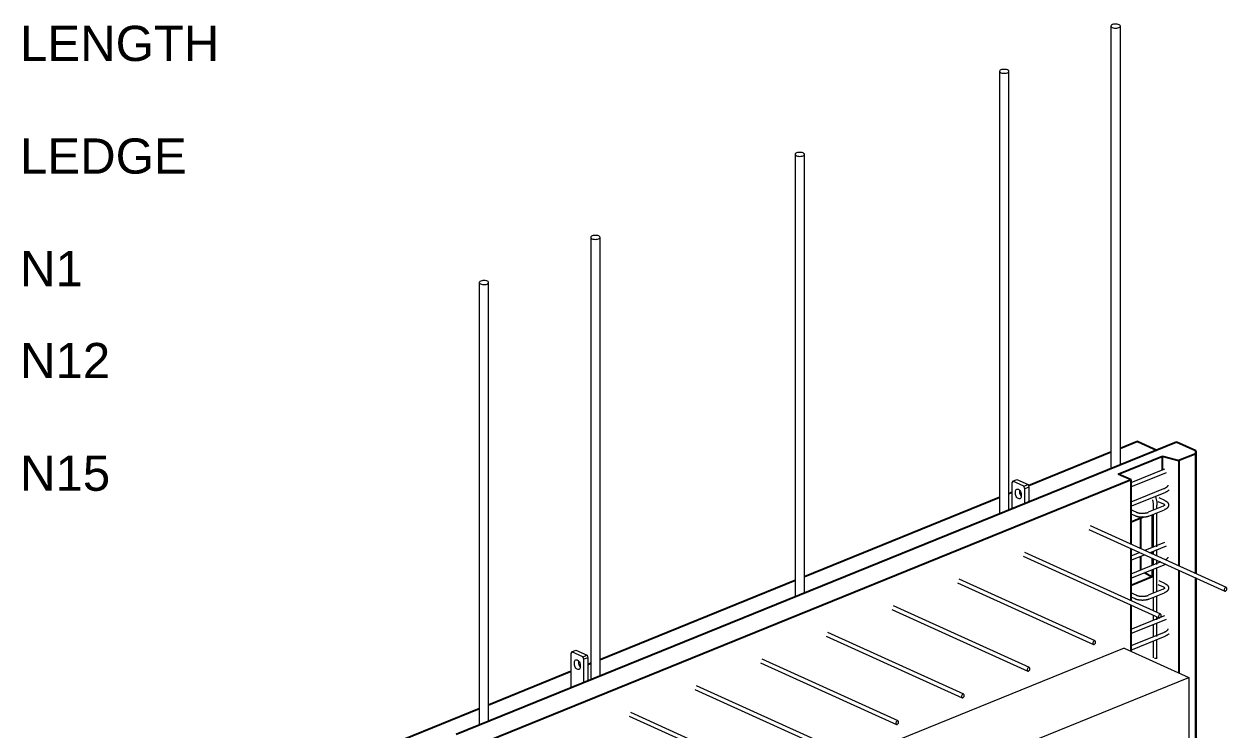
# Model space of a CAD drawing. Header units: millimetres. Extents: x 17731 to 34869, y 1067 to 18539.
# Drawn here: x 25619 to 28183, y 12806 to 14310 of the extents above; entities that cross this region are included whole.
import ezdxf

# ---------------------------------------------------------------- set-up
doc = ezdxf.new("R2010")
doc.units = ezdxf.units.MM
for name, color, linetype, lineweight in [('A-GENM', 13, 'Continuous', 18), ('A-WALL', 113, 'Continuous', 25), ('G-ANNO-TEXT', 231, 'Continuous', 9), ('S-BEAM', 12, 'Continuous', 18), ('S-RBAR', 171, 'Continuous', 18)]:
    doc.layers.add(name, color=color, linetype=linetype, lineweight=lineweight)
doc.styles.add('Arial', font='arial.ttf', dxfattribs={"height": 75})

# ---------------------------------------------------------------- blocks, each defined once
blk = doc.blocks.new('M_Rectangular Corbel - M_Rectangular Corbel-1451328-3D Ortho')
at = {"layer": 'S-BEAM'}
for p, q in [((5824.5, 12980.2), (4419.6, 12409.9)), ((5824.5, 12980.2), (5962, 12917.9)), ((4557.1, 12347.6), (5962, 12917.9)), ((5962, 12917.9), (5962, 12692.1)), ((5962, 12692.1), (4557.1, 12121.8)), ((4557.1, 12347.6), (4419.6, 12409.9)), ((4419.6, 12409.9), (4419.6, 12184.1)), ((4557.1, 12121.8), (4557.1, 12347.6)), ((4419.6, 12184.1), (4557.1, 12121.8))]:
    blk.add_line(p, q, dxfattribs=at)
blk = doc.blocks.new('Rebar Bar - Part 3054600646-431004-3D Ortho')
at = {"layer": 'S-RBAR'}
for p, q in [((5850.3, 13269.8), (5839, 13275)), ((5839, 13266.2), (5847, 13262.6))]:
    blk.add_line(p, q, dxfattribs=at)
blk = doc.blocks.new('Rebar Bar - Part 2227165887-431004-3D Ortho')
at = {"layer": 'S-RBAR'}
for points in [[(5847, 13262.6, 0), (5847.7, 13262.3, 0), (5848.4, 13262, 0), (5849.1, 13261.7, 0), (5849.8, 13261.5, 0), (5850.6, 13261.2, 0), (5851.3, 13261, 0), (5852.1, 13260.8, 0), (5852.9, 13260.6, 0), (5853.6, 13260.5, 0), (5854.4, 13260.3, 0), (5855.3, 13260.2, 0), (5856.1, 13260, 0), (5856.9, 13259.9, 0), (5857.8, 13259.8, 0), (5858.6, 13259.7, 0), (5859.5, 13259.7, 0), (5860.3, 13259.6, 0), (5861.2, 13259.6, 0), (5862.1, 13259.5, 0), (5862.9, 13259.5, 0), (5863.8, 13259.5, 0), (5864.7, 13259.5, 0), (5865.5, 13259.6, 0), (5866.4, 13259.6, 0), (5867.3, 13259.7, 0), (5868.1, 13259.8, 0), (5869, 13259.8, 0), (5869.8, 13260, 0), (5870.6, 13260.1, 0), (5871.5, 13260.2, 0), (5872.3, 13260.4, 0), (5873.1, 13260.5, 0), (5873.9, 13260.7, 0), (5874.6, 13260.9, 0), (5875.4, 13261.1, 0), (5876.1, 13261.3, 0), (5876.9, 13261.6, 0), (5877.6, 13261.8, 0), (5878.3, 13262.1, 0), (5878.5, 13262.2, 0)], [(5850.3, 13269.8, 0), (5850.8, 13269.6, 0), (5851.3, 13269.4, 0), (5851.8, 13269.3, 0), (5852.3, 13269.1, 0), (5852.9, 13268.9, 0), (5853.4, 13268.7, 0), (5854, 13268.6, 0), (5854.6, 13268.4, 0), (5855.3, 13268.3, 0), (5855.9, 13268.2, 0), (5856.6, 13268, 0), (5857.3, 13267.9, 0), (5858, 13267.8, 0), (5858.6, 13267.8, 0), (5859.4, 13267.7, 0), (5860.1, 13267.6, 0), (5860.8, 13267.6, 0), (5861.5, 13267.5, 0), (5862.2, 13267.5, 0), (5863, 13267.5, 0), (5863.7, 13267.5, 0), (5864.4, 13267.5, 0), (5865.2, 13267.6, 0), (5865.9, 13267.6, 0), (5866.6, 13267.6, 0), (5867.3, 13267.7, 0), (5868, 13267.8, 0), (5868.7, 13267.9, 0), (5869.4, 13268, 0), (5870.1, 13268.1, 0), (5870.7, 13268.2, 0), (5871.4, 13268.3, 0), (5872, 13268.5, 0), (5872.6, 13268.6, 0), (5873.2, 13268.8, 0), (5873.8, 13269, 0), (5874.3, 13269.1, 0), (5874.8, 13269.3, 0), (5875.3, 13269.5, 0), (5875.5, 13269.6, 0)]]:
    blk.add_polyline3d(points, dxfattribs=at)
blk = doc.blocks.new('Rebar Bar - Part 2603964791-431004-3D Ortho')
at = {"layer": 'S-RBAR'}
for p, q in [((5907.4, 13282.5), (5875.5, 13269.6)), ((5878.5, 13262.2), (5910.4, 13275.1))]:
    blk.add_line(p, q, dxfattribs=at)
blk = doc.blocks.new('Rebar Bar - Part 2227165887-V2-3D Ortho')
at = {"layer": 'S-RBAR'}
for points in [[(5911.2, 13285.1, 0), (5911.2, 13285.1, 0), (5911.2, 13285.1, 0), (5911.1, 13285, 0), (5911.1, 13284.9, 0), (5911, 13284.8, 0), (5910.9, 13284.7, 0), (5910.8, 13284.6, 0), (5910.6, 13284.4, 0), (5910.4, 13284.2, 0), (5910.2, 13284, 0), (5909.9, 13283.8, 0), (5909.6, 13283.6, 0), (5909.3, 13283.4, 0), (5908.9, 13283.2, 0), (5908.5, 13283, 0), (5908.1, 13282.8, 0), (5907.6, 13282.6, 0), (5907.4, 13282.5, 0)], [(5911.2, 13285, 0), (5911.2, 13285, 0), (5911.2, 13285, 0), (5911.1, 13285.1, 0), (5911.1, 13285.2, 0), (5911, 13285.3, 0), (5910.9, 13285.4, 0), (5910.8, 13285.6, 0), (5910.6, 13285.7, 0), (5910.4, 13285.9, 0), (5910.2, 13286.1, 0), (5909.9, 13286.3, 0), (5909.6, 13286.5, 0), (5909.3, 13286.7, 0), (5908.9, 13286.9, 0), (5908.5, 13287.1, 0), (5908.1, 13287.3, 0), (5908, 13287.3, 0)], [(5911.3, 13294.6, 0), (5912, 13294.3, 0), (5912.6, 13294, 0), (5913.2, 13293.6, 0), (5913.8, 13293.3, 0), (5914.4, 13292.9, 0), (5914.9, 13292.5, 0), (5915.5, 13292.1, 0), (5916, 13291.6, 0), (5916.5, 13291.2, 0), (5916.9, 13290.7, 0), (5917.3, 13290.2, 0), (5917.7, 13289.6, 0), (5918.1, 13289.1, 0), (5918.4, 13288.4, 0), (5918.7, 13287.8, 0), (5918.9, 13287.1, 0), (5919, 13286.4, 0), (5919.1, 13285.7, 0), (5919.2, 13285, 0), (5919.1, 13284.3, 0), (5919, 13283.6, 0), (5918.9, 13282.9, 0), (5918.6, 13282.3, 0), (5918.4, 13281.6, 0), (5918, 13281, 0), (5917.7, 13280.4, 0), (5917.3, 13279.9, 0), (5916.9, 13279.4, 0), (5916.4, 13278.9, 0), (5915.9, 13278.4, 0), (5915.4, 13278, 0), (5914.9, 13277.6, 0), (5914.3, 13277.2, 0), (5913.8, 13276.8, 0), (5913.2, 13276.5, 0), (5912.6, 13276.1, 0), (5911.9, 13275.8, 0), (5911.3, 13275.5, 0), (5910.6, 13275.2, 0), (5910.4, 13275.1, 0)]]:
    blk.add_polyline3d(points, dxfattribs=at)
blk = doc.blocks.new('Rebar Bar - Part 4212567781-431004-3D Ortho')
at = {"layer": 'S-RBAR'}
for p, q in [((5895.9, 13292.8), (5908, 13287.3)), ((5911.3, 13294.6), (5899.2, 13300.1))]:
    blk.add_line(p, q, dxfattribs=at)
blk = doc.blocks.new('Rebar Bar - Part 864883769-431004-3D Ortho')
at = {"layer": 'S-RBAR'}
for p, q in [((5749.3, 13233), (6039, 13101.8)), ((6042.3, 13109.1), (5752.4, 13240.4))]:
    blk.add_line(p, q, dxfattribs=at)
for points in [[(6043.5, 13106.6, 0), (6043.4, 13107.5, 0), (6043.1, 13108.2, 0), (6042.7, 13108.8, 0), (6042.1, 13109.1, 0), (6041.4, 13109.2, 0), (6040.6, 13109, 0), (6039.9, 13108.6, 0), (6039.2, 13108, 0), (6038.6, 13107.1, 0), (6038.1, 13106.2, 0), (6037.8, 13105.2, 0), (6037.7, 13104.2, 0)], [(6037.7, 13104.2, 0), (6037.8, 13103.3, 0), (6038.1, 13102.6, 0), (6038.6, 13102, 0), (6039.2, 13101.7, 0), (6039.9, 13101.6, 0), (6040.6, 13101.8, 0), (6041.4, 13102.2, 0), (6042.1, 13102.9, 0), (6042.7, 13103.7, 0), (6043.1, 13104.6, 0), (6043.4, 13105.6, 0), (6043.5, 13106.6, 0)]]:
    blk.add_polyline3d(points, dxfattribs=at)
blk = doc.blocks.new('Rebar Bar - Part 864883769-V21-3D Ortho')
at = {"layer": 'S-RBAR'}
for p, q in [((5902.3, 13052.2), (5612.4, 13183.6)), ((5609.1, 13176.3), (5899, 13045))]:
    blk.add_line(p, q, dxfattribs=at)
for points in [[(5903.6, 13049.8, 0), (5903.5, 13050.7, 0), (5903.2, 13051.4, 0), (5902.7, 13052, 0), (5902.1, 13052.3, 0), (5901.4, 13052.4, 0), (5900.7, 13052.2, 0), (5899.9, 13051.8, 0), (5899.2, 13051.1, 0), (5898.6, 13050.3, 0), (5898.1, 13049.4, 0), (5897.9, 13048.4, 0), (5897.8, 13047.4, 0)], [(5897.8, 13047.4, 0), (5897.9, 13046.5, 0), (5898.1, 13045.8, 0), (5898.6, 13045.2, 0), (5899.2, 13044.9, 0), (5899.9, 13044.8, 0), (5900.7, 13045, 0), (5901.4, 13045.4, 0), (5902.1, 13046.1, 0), (5902.7, 13046.9, 0), (5903.2, 13047.8, 0), (5903.5, 13048.8, 0), (5903.6, 13049.8, 0)]]:
    blk.add_polyline3d(points, dxfattribs=at)
blk = doc.blocks.new('RR spread anchor face based - RR-SA-4_0-180-1726831-3D Ortho')
at = {"layer": 'A-GENM'}
for p, q in [((4646.8, 12972.5), (4655.5, 12976)), ((4655.5, 12976), (4679.6, 12965.1)), ((4646.8, 12972.5), (4645.1, 12968.7)), ((4645.1, 12968.7), (4645.1, 12895.1)), ((4670.8, 12961.6), (4646.8, 12972.5)), ((4652.6, 12946.1), (4652.6, 12949.7)), ((4661.3, 12953.1), (4661.3, 12949.6)), ((4670.8, 12961.6), (4679.6, 12965.1)), ((4672.6, 12956.3), (4670.8, 12961.6)), ((4681.3, 12959.8), (4672.6, 12956.3)), ((4672.6, 12906.2), (4672.6, 12956.3)), ((4679.6, 12965.1), (4681.3, 12959.8)), ((4681.3, 12959.8), (4681.3, 12909.8)), ((4665, 12944.1), (4665, 12940.5))]:
    blk.add_line(p, q, dxfattribs=at)
for points in [[(4652.6, 12949.7, 0), (4652.8, 12951.7, 0), (4653.4, 12953.4, 0), (4654.4, 12954.6, 0), (4655.4, 12955.2, 0)], [(4655.7, 12955.3, 0), (4657.2, 12955.5, 0), (4658.8, 12955, 0), (4660.4, 12954, 0), (4661.9, 12952.5, 0), (4663.2, 12950.6, 0), (4664.2, 12948.5, 0), (4664.8, 12946.3, 0), (4665, 12944.1, 0)], [(4661.3, 12949.6, 0), (4661.5, 12947.4, 0), (4662.2, 12945.2, 0), (4663.1, 12943, 0), (4664.4, 12941.2, 0), (4665, 12940.5, 0)], [(4665, 12940.5, 0), (4664.8, 12938.5, 0), (4664.2, 12936.8, 0), (4663.2, 12935.5, 0), (4661.9, 12934.8, 0), (4660.4, 12934.7, 0), (4658.8, 12935.1, 0), (4657.2, 12936.1, 0), (4655.7, 12937.6, 0), (4654.4, 12939.5, 0), (4653.4, 12941.6, 0), (4652.8, 12943.9, 0), (4652.6, 12946.1, 0)], [(4653.5, 12898.5, 0), (4654.4, 12899.7, 0), (4655.4, 12900.3, 0)], [(4655.7, 12900.4, 0), (4657.2, 12900.5, 0), (4657.9, 12900.4, 0)]]:
    blk.add_polyline3d(points, dxfattribs=at)
blk = doc.blocks.new('RR spread anchor face based - RR-SA-4_0-180-V22-3D Ortho')
at = {"layer": 'A-GENM'}
for p, q in [((5586.9, 13336), (5585.2, 13332.3)), ((5586.9, 13336), (5595.6, 13339.6)), ((5610.9, 13325.1), (5586.9, 13336)), ((5595.6, 13339.6), (5619.7, 13328.7)), ((5585.2, 13332.3), (5585.2, 13276.7)), ((5592.7, 13309.6), (5592.7, 13313.2)), ((5601.4, 13316.6), (5601.4, 13313.2)), ((5605.1, 13307.6), (5605.1, 13304)), ((5610.9, 13325.1), (5619.7, 13328.7)), ((5612.7, 13319.8), (5610.9, 13325.1)), ((5621.4, 13323.4), (5612.7, 13319.8)), ((5612.7, 13287.9), (5612.7, 13319.8)), ((5619.7, 13328.7), (5621.4, 13323.4)), ((5621.4, 13323.4), (5621.4, 13291.4))]:
    blk.add_line(p, q, dxfattribs=at)
for points in [[(5592.7, 13313.2, 0), (5592.9, 13315.2, 0), (5593.5, 13316.9, 0), (5594.5, 13318.2, 0), (5595.5, 13318.8, 0)], [(5605.1, 13304, 0), (5604.9, 13302, 0), (5604.3, 13300.3, 0), (5603.3, 13299.1, 0), (5602, 13298.4, 0), (5600.5, 13298.2, 0), (5598.9, 13298.7, 0), (5597.3, 13299.7, 0), (5595.8, 13301.2, 0), (5594.5, 13303.1, 0), (5593.5, 13305.2, 0), (5592.9, 13307.4, 0), (5592.7, 13309.6, 0)], [(5595.8, 13318.9, 0), (5597.3, 13319, 0), (5598.9, 13318.6, 0), (5600.5, 13317.6, 0), (5602, 13316.1, 0), (5603.3, 13314.2, 0), (5604.3, 13312.1, 0), (5604.9, 13309.8, 0), (5605.1, 13307.6, 0)], [(5601.4, 13313.2, 0), (5601.6, 13311, 0), (5602.3, 13308.7, 0), (5603.2, 13306.6, 0), (5604.5, 13304.7, 0), (5605.1, 13304.1, 0)]]:
    blk.add_polyline3d(points, dxfattribs=at)
blk = doc.blocks.new('Rebar Bar - Part 1026889929-431004-3D Ortho')
at = {"layer": 'S-RBAR'}
for p, q in [((4449.8, 13759.1), (4449.8, 12815.8)), ((4469.8, 12823.9), (4469.8, 13759.1))]:
    blk.add_line(p, q, dxfattribs=at)
for points in [[(4452.9, 13762.2, 0), (4451.3, 13761.3, 0), (4450.2, 13760.3, 0), (4449.8, 13759.2, 0), (4450.1, 13758.1, 0), (4451, 13757, 0), (4452.6, 13756.1, 0), (4454.6, 13755.4, 0), (4457, 13754.9, 0), (4459.5, 13754.8, 0), (4462.1, 13754.9, 0), (4464.6, 13755.3, 0), (4466.7, 13755.9, 0)], [(4466.7, 13755.9, 0), (4468.3, 13756.8, 0), (4469.4, 13757.8, 0), (4469.8, 13758.9, 0), (4469.5, 13760.1, 0), (4468.6, 13761.1, 0), (4467.1, 13762, 0), (4465.1, 13762.7, 0), (4462.7, 13763.2, 0), (4460.1, 13763.3, 0), (4457.5, 13763.2, 0), (4455.1, 13762.8, 0), (4452.9, 13762.2, 0)]]:
    blk.add_polyline3d(points, dxfattribs=at)
blk = doc.blocks.new('Rebar Bar - Part 3166703718-431004-3D Ortho')
at = {"layer": 'S-RBAR'}
for p, q in [((5796.3, 14305.7), (5796.3, 13362.4)), ((5816.3, 13370.5), (5816.3, 14305.7))]:
    blk.add_line(p, q, dxfattribs=at)
for points in [[(5799.4, 14308.8, 0), (5797.8, 14307.9, 0), (5796.7, 14306.9, 0), (5796.3, 14305.8, 0), (5796.6, 14304.7, 0), (5797.5, 14303.6, 0), (5799.1, 14302.7, 0), (5801.1, 14302, 0), (5803.5, 14301.5, 0), (5806, 14301.4, 0), (5808.6, 14301.5, 0), (5811.1, 14301.9, 0), (5813.2, 14302.5, 0)], [(5813.2, 14302.5, 0), (5814.8, 14303.4, 0), (5815.9, 14304.4, 0), (5816.3, 14305.5, 0), (5816, 14306.7, 0), (5815.1, 14307.7, 0), (5813.6, 14308.6, 0), (5811.6, 14309.3, 0), (5809.2, 14309.8, 0), (5806.6, 14309.9, 0), (5804, 14309.8, 0), (5801.6, 14309.4, 0), (5799.4, 14308.8, 0)]]:
    blk.add_polyline3d(points, dxfattribs=at)
blk = doc.blocks.new('Rebar Bar - Part 1814174108-431004-3D Ortho')
at = {"layer": 'S-RBAR'}
for p, q in [((4687.3, 13855.5), (4687.3, 12912.2)), ((4707.3, 12920.3), (4707.3, 13855.5))]:
    blk.add_line(p, q, dxfattribs=at)
for points in [[(4690.4, 13858.6, 0), (4688.8, 13857.7, 0), (4687.7, 13856.7, 0), (4687.3, 13855.6, 0), (4687.6, 13854.5, 0), (4688.5, 13853.4, 0), (4690, 13852.5, 0), (4692.1, 13851.8, 0), (4694.4, 13851.3, 0), (4697, 13851.2, 0), (4699.6, 13851.3, 0), (4702.1, 13851.7, 0), (4704.2, 13852.3, 0)], [(4704.2, 13852.3, 0), (4705.8, 13853.2, 0), (4706.9, 13854.2, 0), (4707.3, 13855.3, 0), (4707, 13856.5, 0), (4706.1, 13857.5, 0), (4704.6, 13858.4, 0), (4702.5, 13859.1, 0), (4700.1, 13859.6, 0), (4697.6, 13859.7, 0), (4695, 13859.6, 0), (4692.5, 13859.2, 0), (4690.4, 13858.6, 0)]]:
    blk.add_polyline3d(points, dxfattribs=at)
blk = doc.blocks.new('Rebar Bar - Part 3987325716-431004-3D Ortho')
at = {"layer": 'S-RBAR'}
blk.add_polyline3d([(5904.1, 13361.4, 0), (5905.1, 13361.3, 0), (5906.2, 13361.3, 0), (5907.1, 13361.5, 0), (5908, 13361.8, 0)], dxfattribs=at)
blk = doc.blocks.new('Rebar Bar - Part 560517224-431004-3D Ortho')
at = {"layer": 'S-RBAR'}
for p, q in [((5910.7, 13361.2), (5839, 13332.1)), ((5839, 13323.5), (5914.5, 13354.1))]:
    blk.add_line(p, q, dxfattribs=at)
blk = doc.blocks.new('Rebar Bar - Part 560517224-V26-3D Ortho')
at = {"layer": 'S-RBAR'}
for p, q in [((5910.7, 13205.2), (5868.2, 13187.9)), ((5858.1, 13183.8), (5839, 13176.1)), ((5839, 13167.5), (5868.1, 13179.3)), ((5878.2, 13183.4), (5914.5, 13198.1))]:
    blk.add_line(p, q, dxfattribs=at)
blk = doc.blocks.new('Rebar Bar - Part 560517224-V27-3D Ortho')
at = {"layer": 'S-RBAR'}
for p, q in [((5899.9, 13044.8), (5839, 13020.1)), ((5839, 13011.4), (5914.5, 13042.1)), ((5910.7, 13049.1), (5901.4, 13045.4))]:
    blk.add_line(p, q, dxfattribs=at)
blk = doc.blocks.new('Rebar Bar - Part 776176355-431004-3D Ortho')
at = {"layer": 'S-RBAR'}
for points in [[(5917.3, 13327.3, 0), (5917.3, 13327, 0), (5917.3, 13326.8, 0), (5917.3, 13326.5, 0), (5917.3, 13326.3, 0), (5917.2, 13326, 0), (5917.1, 13325.7, 0), (5917, 13325.4, 0), (5916.8, 13325.1, 0), (5916.6, 13324.7, 0), (5916.3, 13324.3, 0), (5916, 13323.9, 0), (5915.6, 13323.5, 0), (5915.2, 13323.1, 0), (5914.7, 13322.7, 0), (5914.1, 13322.3, 0), (5913.5, 13321.8, 0), (5912.9, 13321.4, 0), (5912.2, 13321, 0), (5911.4, 13320.6, 0), (5910.6, 13320.2, 0), (5909.7, 13319.8, 0), (5908.8, 13319.4, 0), (5908.6, 13319.3, 0)], [(5920.6, 13317.2, 0), (5919.8, 13316.5, 0), (5918.9, 13315.9, 0), (5918, 13315.2, 0), (5917.1, 13314.6, 0), (5916.1, 13314.1, 0), (5915.1, 13313.5, 0), (5914.1, 13313, 0), (5913, 13312.5, 0), (5911.9, 13312, 0), (5911.6, 13311.8, 0)]]:
    blk.add_polyline3d(points, dxfattribs=at)
blk = doc.blocks.new('Rebar Bar - Part 2031897438-431004-3D Ortho')
at = {"layer": 'S-RBAR'}
for p, q in [((5908.6, 13319.3), (5839, 13291)), ((5839, 13282.4), (5911.6, 13311.8))]:
    blk.add_line(p, q, dxfattribs=at)
blk = doc.blocks.new('Rebar Bar - Part 776176355-V33-3D Ortho')
at = {"layer": 'S-RBAR'}
for points in [[(5912.5, 13159.1, 0), (5911.9, 13158.9, 0), (5911.6, 13158.7, 0)], [(5917.3, 13174.1, 0), (5917.3, 13173.9, 0), (5917.3, 13173.6, 0), (5917.3, 13173.4, 0), (5917.3, 13173.1, 0), (5917.2, 13172.9, 0), (5917.1, 13172.6, 0), (5917, 13172.3, 0), (5916.8, 13171.9, 0), (5916.6, 13171.6, 0), (5916.3, 13171.2, 0), (5916, 13170.8, 0), (5915.6, 13170.4, 0), (5915.2, 13170, 0), (5914.7, 13169.6, 0), (5914.1, 13169.2, 0), (5913.5, 13168.7, 0), (5912.9, 13168.3, 0), (5912.3, 13167.9, 0)]]:
    blk.add_polyline3d(points, dxfattribs=at)
blk = doc.blocks.new('Rebar Bar - Part 2031897438-V34-3D Ortho')
at = {"layer": 'S-RBAR'}
for p, q in [((5902.5, 13163.7), (5839, 13137.9)), ((5839, 13129.3), (5911.6, 13158.7))]:
    blk.add_line(p, q, dxfattribs=at)
blk = doc.blocks.new('Rebar Bar - Part 776176355-V53-3D Ortho')
at = {"layer": 'S-RBAR'}
for points in [[(5884.9, 13296.3, 0), (5885.2, 13295, 0), (5885.5, 13293.7, 0), (5885.7, 13292.5, 0), (5885.9, 13291.2, 0), (5886.1, 13289.9, 0), (5886.3, 13288.7, 0), (5886.4, 13287.5, 0), (5886.4, 13286.3, 0), (5886.4, 13285.1, 0), (5886.4, 13284.7, 0)], [(5891, 13303.6, 0), (5891.3, 13302.7, 0), (5891.8, 13301.2, 0), (5892.2, 13299.8, 0), (5892.6, 13298.3, 0), (5893, 13296.8, 0), (5893.3, 13295.3, 0), (5893.6, 13293.9, 0), (5893.9, 13292.4, 0), (5894.1, 13290.9, 0), (5894.2, 13289.5, 0), (5894.3, 13288, 0), (5894.4, 13286.6, 0), (5894.4, 13285.1, 0), (5894.4, 13284.7, 0)]]:
    blk.add_polyline3d(points, dxfattribs=at)
blk = doc.blocks.new('Rebar Bar - Part 2031897438-V54-3D Ortho')
at = {"layer": 'S-RBAR'}
for p, q in [((5886.4, 13284.7), (5886.4, 13274)), ((5894.4, 13277.3), (5894.4, 13284.7)), ((5886.4, 13265.5), (5886.4, 13195.6)), ((5894.4, 13196.1), (5894.4, 13268.7)), ((5886.4, 13186.7), (5886.4, 13179.6)), ((5894.4, 13176), (5894.4, 13190)), ((5886.4, 13170.9), (5886.4, 13157.5)), ((5894.4, 13158), (5894.4, 13167.3)), ((5886.4, 13148.5), (5886.4, 13097.1)), ((5894.4, 13100.4), (5894.4, 13151.9)), ((5886.4, 13088.6), (5886.4, 13059.4)), ((5894.4, 13055.8), (5894.4, 13091.9)), ((5886.4, 13050.7), (5886.4, 13039.6)), ((5886.4, 13030.7), (5886.4, 13004.3)), ((5894.4, 13040.1), (5894.4, 13047.1)), ((5894.4, 13004.8), (5894.4, 13034)), ((5886.4, 12995.4), (5886.4, 12959.5)), ((5894.4, 12959.5), (5894.4, 12998.8))]:
    blk.add_line(p, q, dxfattribs=at)
for points in [[(5893.2, 12958.3, 0), (5892.3, 12958, 0), (5891.4, 12957.9, 0), (5890.3, 12957.8, 0), (5889.3, 12957.9, 0)], [(5894.4, 12959.5, 0), (5894.4, 12959.5, 0), (5894.3, 12959, 0), (5893.9, 12958.6, 0), (5893.2, 12958.3, 0)]]:
    blk.add_polyline3d(points, dxfattribs=at)

msp = doc.modelspace()

# ---------------------------------------------------------------- linework, layer by layer
at = {"layer": 'A-WALL'}
for p, q in [((28075.78168, 13419.20258), (26540.17473, 12795.83425)), ((27992.641, 13420.44992), (27955.92136, 13405.54386)), ((27992.641, 13420.44992), (27993.28066, 13420.4424)), ((27993.28066, 13420.4424), (28033.71347, 13402.12531)), ((28117.01887, 13400.52108), (28075.78168, 13419.20258)), ((27935.92888, 13397.42806), (27760.10801, 13326.05487)), ((27951.15149, 13350.90195), (28045.56108, 13389.22683)), ((28045.56108, 13389.22683), (28080.32153, 13379.71753)), ((28045.56108, 13362.1254), (28045.56108, 13389.22683)), ((28116.63104, 13394.45711), (28080.32153, 13379.71753)), ((28116.63104, 13394.45711), (28117.01887, 13400.52108)), ((28116.63104, 13138.60553), (28116.63104, 13394.45711)), ((28117.01887, 13400.52108), (28117.01887, 13138.42983)), ((28080.32153, 13379.71753), (28080.32153, 13155.05466)), ((27978.64966, 13338.44458), (26588.28825, 12774.0376)), ((27978.64966, 13338.44458), (27951.15149, 13350.90195)), ((27978.64966, 13201.11461), (27978.64966, 13338.44458)), ((27724.76541, 13311.7078), (27718.37229, 13309.11256)), ((27698.37981, 13300.99676), (27282.63568, 13132.22849)), ((27978.64966, 13249.14198), (28004.48016, 13259.62768)), ((27999.32562, 13191.74787), (27999.32562, 13257.53523)), ((28023.77425, 13264.47605), (28023.77425, 13194.68817)), ((27978.64966, 13080.89325), (27978.64966, 13192.41806)), ((28023.77425, 13185.78172), (28023.77425, 13180.68299)), ((27999.32562, 13146.29817), (27999.32562, 13175.53895)), ((28023.77425, 13171.97546), (28023.77425, 13156.38973)), ((28023.77425, 13131.95279), (27978.64966, 13113.63479)), ((28007.68145, 13141.08349), (28023.77425, 13131.95279)), ((28023.77425, 13147.61099), (28023.77425, 13131.95279)), ((28080.32153, 13146.3581), (28080.32153, 12927.58982)), ((28116.63104, 8791.72978), (28116.63104, 13129.96556)), ((28117.01887, 13129.7895), (28117.01887, 8797.79375)), ((27262.6432, 13124.11269), (26846.89908, 12955.34443)), ((27978.64966, 12973.64977), (27978.64966, 13072.25146)), ((26784.66368, 12930.08043), (26609.42262, 12858.94261)), ((26826.72215, 12947.15375), (26820.87658, 12944.78079)), ((26589.43014, 12850.82681), (26428.64067, 12785.55551))]:
    msp.add_line(p, q, dxfattribs=at)

# ---------------------------------------------------------------- block references
at = {"layer": 'A-GENM'}
for name in ['RR spread anchor face based - RR-SA-4_0-180-V22-3D Ortho', 'RR spread anchor face based - RR-SA-4_0-180-1726831-3D Ortho']:
    msp.add_blockref(name, (22139.60781, 0), dxfattribs=at)
at = {"layer": 'S-BEAM'}
msp.add_blockref('M_Rectangular Corbel - M_Rectangular Corbel-1451328-3D Ortho', (22139.60781, 0), dxfattribs=at)
at = {"layer": 'S-RBAR'}
for name, p in [('Rebar Bar - Part 3166703718-431004-3D Ortho', (22139.60781, 0)), ('Rebar Bar - Part 1814174108-431004-3D Ortho', (23011.08103, 353.76813)), ('Rebar Bar - Part 1814174108-431004-3D Ortho', (22575.34442, 176.88407)), ('Rebar Bar - Part 1814174108-431004-3D Ortho', (22139.60781, 0)), ('Rebar Bar - Part 1026889929-431004-3D Ortho', (22139.60781, 0)), ('Rebar Bar - Part 560517224-431004-3D Ortho', (22139.60781, 0)), ('Rebar Bar - Part 3987325716-431004-3D Ortho', (22139.60781, 0)), ('Rebar Bar - Part 2031897438-431004-3D Ortho', (22139.60781, 0)), ('Rebar Bar - Part 776176355-431004-3D Ortho', (22139.60781, 0)), ('Rebar Bar - Part 2603964791-431004-3D Ortho', (22139.60781, 0)), ('Rebar Bar - Part 776176355-V53-3D Ortho', (22139.60781, 0)), ('Rebar Bar - Part 2031897438-V54-3D Ortho', (22139.60781, 0)), ('Rebar Bar - Part 4212567781-431004-3D Ortho', (22139.60781, 0)), ('Rebar Bar - Part 2227165887-V2-3D Ortho', (22139.60781, 0)), ('Rebar Bar - Part 3054600646-431004-3D Ortho', (22139.60781, 0)), ('Rebar Bar - Part 2227165887-431004-3D Ortho', (22139.60781, 0)), ('Rebar Bar - Part 864883769-431004-3D Ortho', (22139.60781, 0)), ('Rebar Bar - Part 560517224-V26-3D Ortho', (22139.60781, 0)), ('Rebar Bar - Part 864883769-V21-3D Ortho', (22139.60781, 0)), ('Rebar Bar - Part 2031897438-V34-3D Ortho', (22139.60781, 0)), ('Rebar Bar - Part 776176355-V33-3D Ortho', (22139.60781, 0)), ('Rebar Bar - Part 864883769-V21-3D Ortho', (21999.6476, -56.81582)), ('Rebar Bar - Part 2603964791-431004-3D Ortho', (22139.60781, -176.88204)), ('Rebar Bar - Part 4212567781-431004-3D Ortho', (22139.60781, -176.88204)), ('Rebar Bar - Part 2227165887-V2-3D Ortho', (22139.60781, -176.88204)), ('Rebar Bar - Part 3054600646-431004-3D Ortho', (22139.60781, -176.88204)), ('Rebar Bar - Part 2227165887-431004-3D Ortho', (22139.60781, -176.88204)), ('Rebar Bar - Part 864883769-V21-3D Ortho', (21859.68739, -113.63164)), ('Rebar Bar - Part 560517224-V27-3D Ortho', (22139.60781, 0)), ('Rebar Bar - Part 864883769-V21-3D Ortho', (21719.72718, -170.44745)), ('Rebar Bar - Part 2031897438-431004-3D Ortho', (22139.60781, -306.24729)), ('Rebar Bar - Part 776176355-431004-3D Ortho', (22139.60781, -306.24729)), ('Rebar Bar - Part 864883769-V21-3D Ortho', (21579.76697, -227.26327)), ('Rebar Bar - Part 864883769-V21-3D Ortho', (21439.80675, -284.07909)), ('Rebar Bar - Part 864883769-V21-3D Ortho', (21299.84654, -340.89491))]:
    msp.add_blockref(name, p, dxfattribs=at)

# ---------------------------------------------------------------- texts
at = {"layer": 'G-ANNO-TEXT', "color": 7, "char_height": 75, "attachment_point": 1, "style": 'Arial'}
for s, insert, width in [('LENGTH', (25610.50207, 14306.21673), 514.683375), ('LEDGE', (25610.50207, 14066.21673), 428.101125), ('N1', (25610.50207, 13826.21673), 161.1391875), ('N12', (25610.50207, 13630.41603), 230.886), ('N15', (25610.50207, 13390.41603), 230.886)]:
    msp.add_mtext(s, dxfattribs=dict(at, insert=insert, width=width))

doc.saveas('drawing.dxf')
